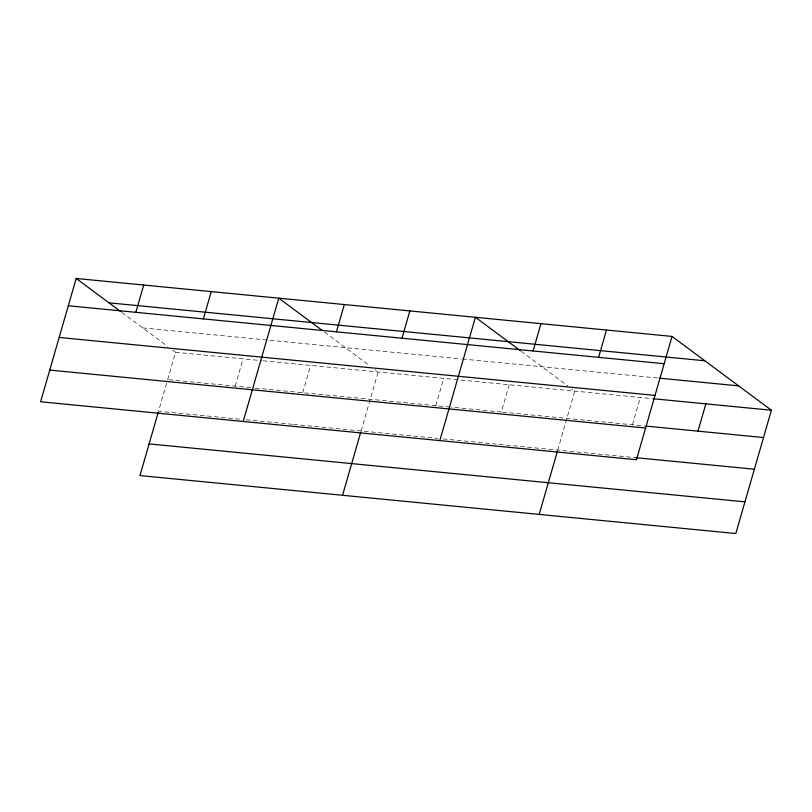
<?xml version="1.0" encoding="UTF-8"?>
<svg xmlns="http://www.w3.org/2000/svg" width="812" height="812" viewBox="0 0 812 812"><rect width="100%" height="100%" fill="white"/><g stroke="black" fill="none" stroke-linecap="round" stroke-linejoin="round"><path stroke-width="0.61" stroke-dasharray="4.06 3.04" d="M166.612 383.234L158.523 411.258L239.814 419.165M167.668 379.58L175.544 352.276L172.57 350.063M235.196 386.147L243.072 358.843M302.724 392.714L310.61 365.42M361.117 430.959L378.138 371.987L375.154 369.775M435.8 405.655L443.677 378.362M509.225 384.736L501.349 412.029L450.924 407.127M557.742 450.092L574.764 391.11L571.79 388.897M632.436 424.777L640.313 397.484M142.76 327.916L461.307 358.904M462.576 359.026L659.202 378.148M175.544 352.276L261.84 360.67M263.088 360.792L651.66 398.59M168.916 379.701L253.953 387.974M255.212 388.085L449.665 407.005M502.608 412.151L645.043 426.006M246.066 419.774L292.33 424.27M293.589 424.392L438.003 438.439M443.047 438.927L490.945 443.585M492.204 443.717L635.897 457.694M521.111 351.251L567.811 385.944M324.485 332.128L370.191 366.08M121.891 312.417L167.597 346.369"/><path stroke-width="1.22" d="M76.186 278.465L40.6 401.767L636.456 459.724L672.042 336.422L76.186 278.465L120.897 311.676M135.837 312.326L143.714 285.032M158.178 412.466L139.958 475.578L735.814 533.535L771.4 410.233L672.042 336.422M203.365 318.903L211.252 291.599M243.194 421.469L278.78 298.166L322.496 330.646M336.442 331.844L344.318 304.541M342.552 495.279L360.761 432.167M401.991 338.218L409.867 310.925M439.82 440.591L475.406 317.299L520.116 350.51M533.078 350.967L540.954 323.673M539.178 514.412L557.397 451.299M598.617 357.341L606.493 330.048M697.975 431.162L705.851 403.858M108.981 302.825L704.826 360.782M68.309 305.759L664.165 363.715M659.202 378.148L738.615 385.873M59.164 337.447L655.02 395.403M652.919 398.712L771.4 410.233M646.301 426.127L763.524 437.536M49.745 370.079L645.601 428.036M635.897 457.694L754.378 469.214M149.103 443.9L744.959 501.857"/></g></svg>
